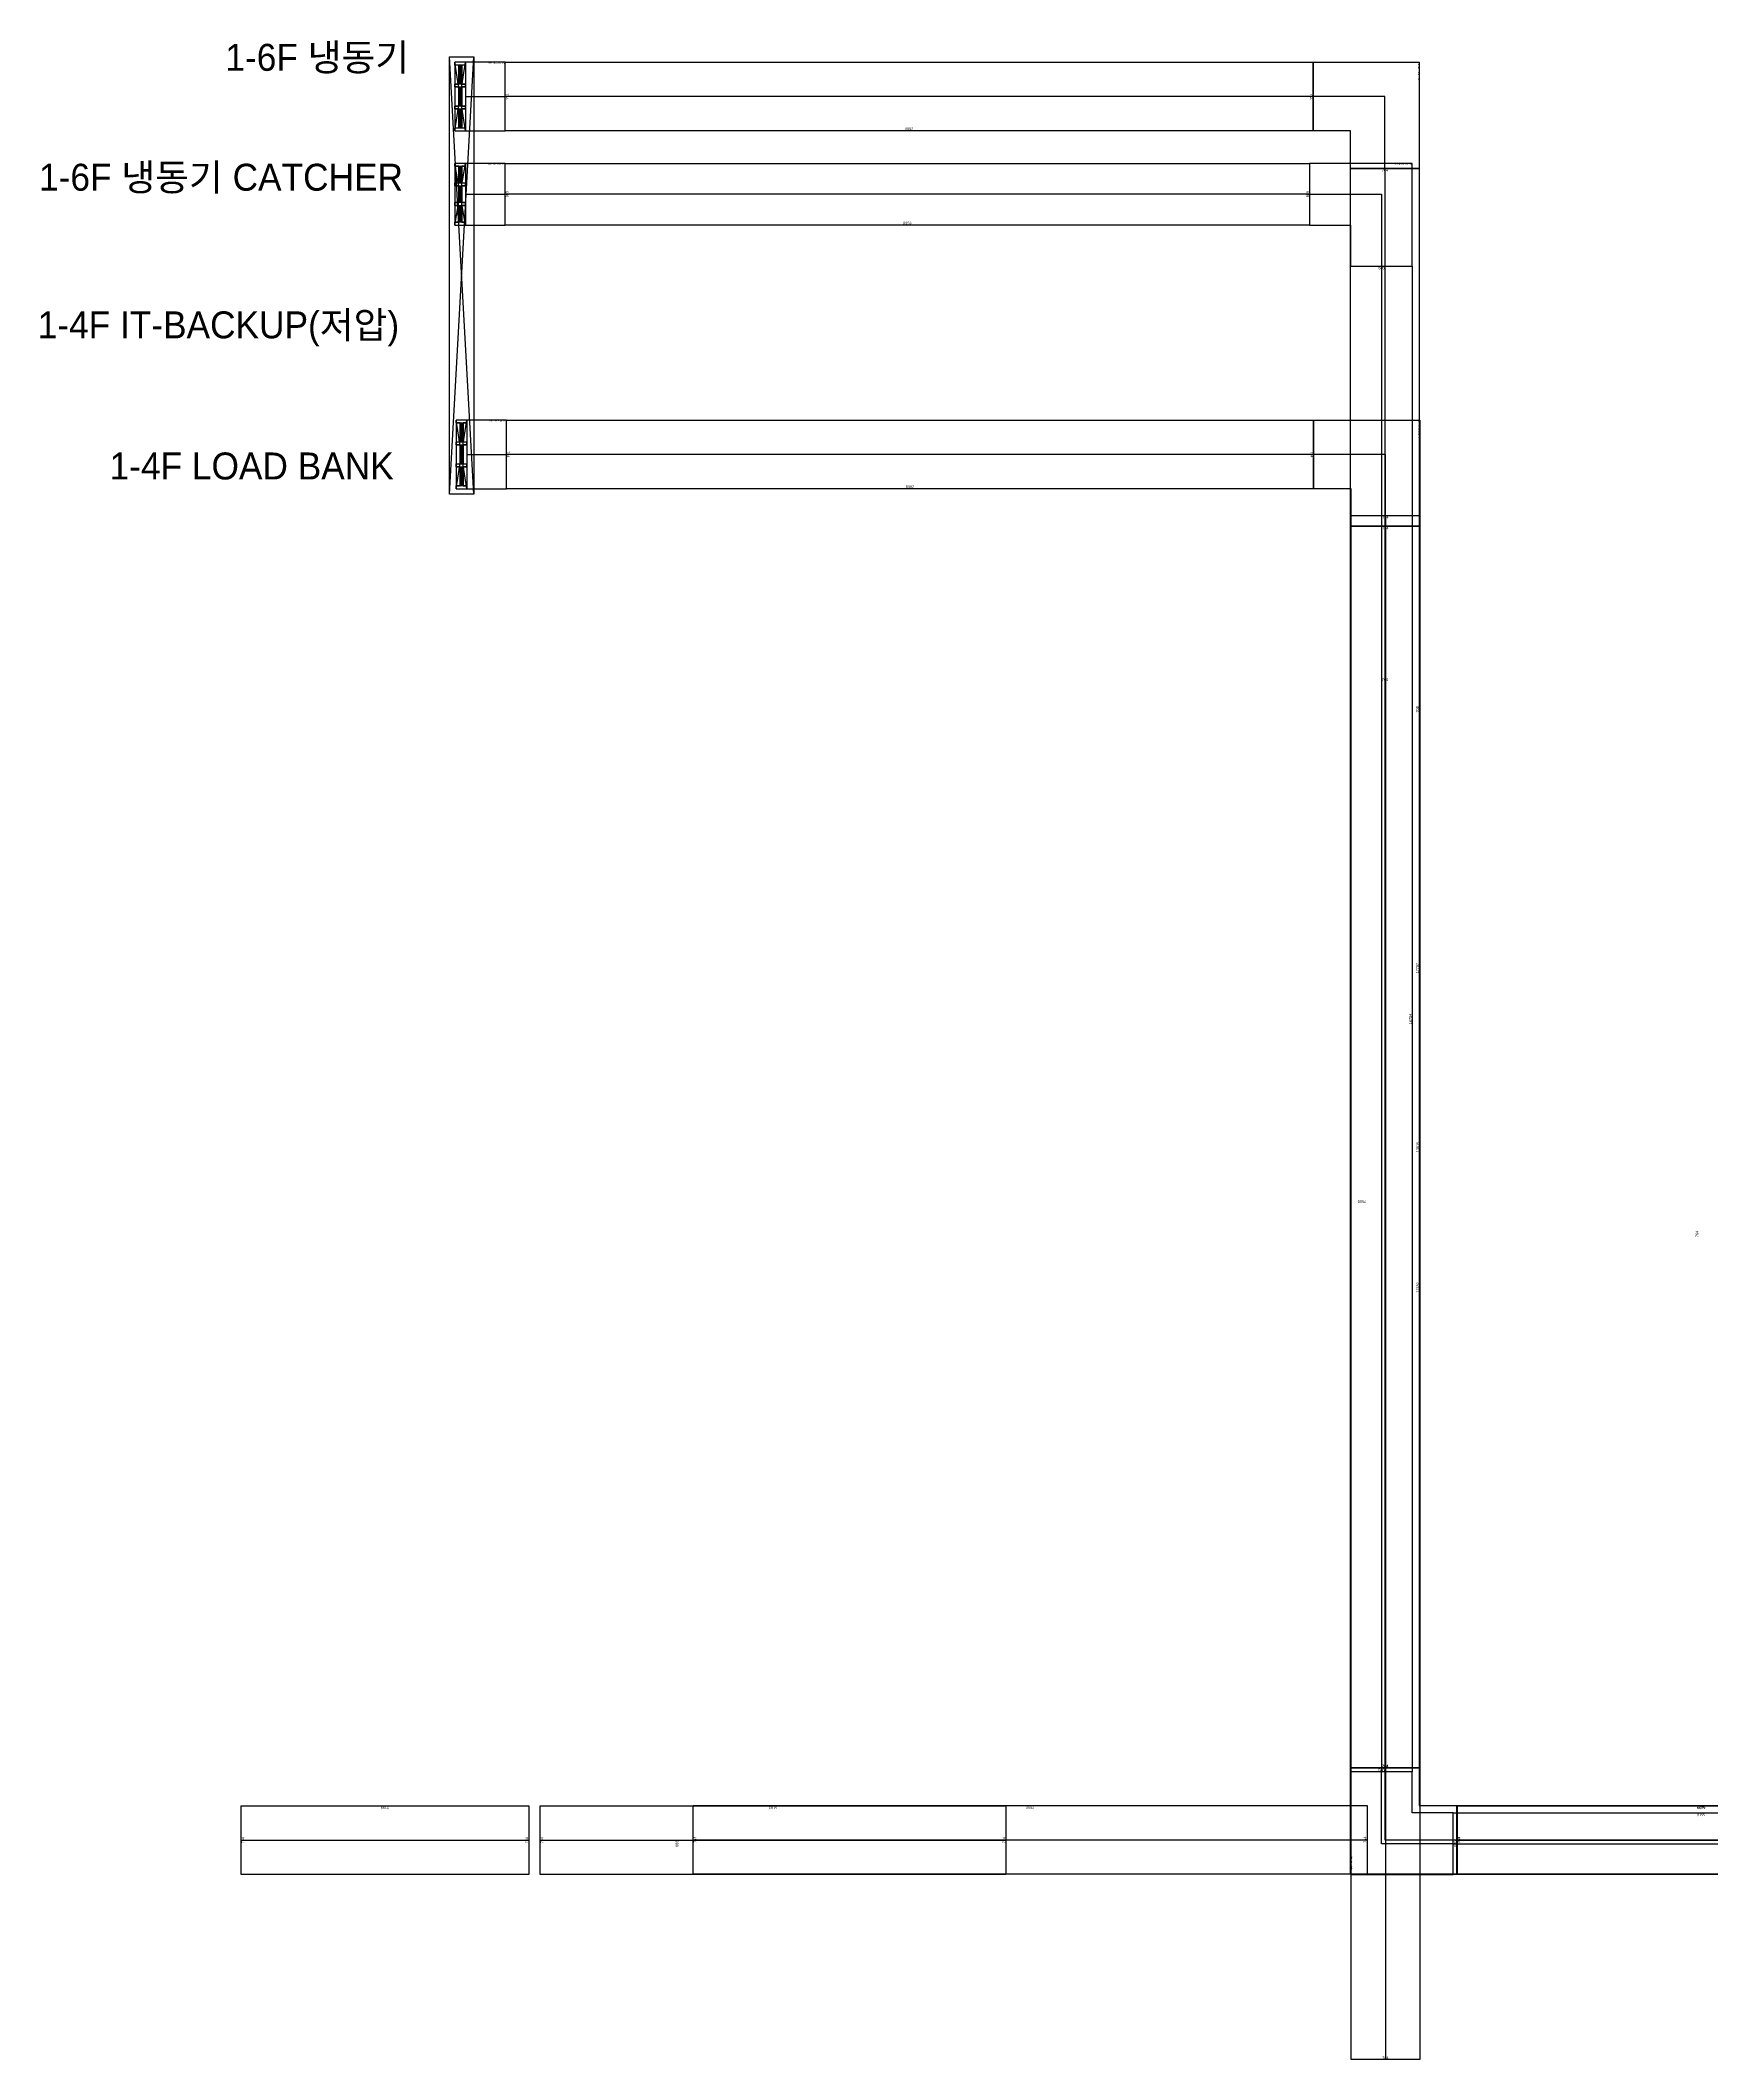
# Model space of a CAD drawing. Header units: millimetres. Extents: x 28486 to 374549, y -351975 to 868946.
# Drawn here: x 88551 to 107152, y 825107 to 847575 of the extents above; entities that cross this region are included whole.
import ezdxf
from ezdxf.enums import TextEntityAlignment as Align

# ---------------------------------------------------------------- set-up
doc = ezdxf.new("R2010")
doc.units = ezdxf.units.MM
doc.header["$LTSCALE"] = 150
doc.layers.get('Defpoints').update_dxf_attribs({"color": 150})
for name, color, linetype in [('-----00 SLAB OPEN-REV', 221, 'Continuous'), ('-----27 Bus Duct_LV_380-220V_LOAD BANK', 7, 'Continuous'), ('-----27 Bus Duct_LV_380-220V_UT', 41, 'Continuous'), ('-----27 Bus Duct_LV_380-220V_UT B', 71, 'Continuous')]:
    doc.layers.add(name, color=color, linetype=linetype)
doc.styles.add('ELEC', font='')
doc.styles.get("Standard").update_dxf_attribs({"font": ''})
doc.styles.get('ELEC').set_extended_font_data('Dotum')
doc.styles.get('Standard').set_extended_font_data('Dotum')
doc.dimstyles.new('전기통신참고용-치수', dxfattribs={"dimscale": 15, "dimtxt": 2, "dimasz": 0, "dimexe": 0, "dimexo": 0, "dimgap": 0.4, "dimtad": 4, "dimdec": 0, "dimzin": 0, "dimdsep": 46, "dimtxsty": 'Standard', "dimblk": 'NONE', "dimcen": 0, "dimse1": 1, "dimse2": 1, "dimsd1": 1, "dimsd2": 1, "dimclrd": 8, "dimclre": 8, "dimclrt": 8, "dimadec": 0, "dimazin": 0, "dimtfac": 1, "dimtdec": 0, "dimtix": 1, "dimtmove": 2, "dimatfit": 0, "dimldrblk": 'NONE', "dimfxl": 2, "dimtolj": 1, "dimtzin": 0, "dimarcsym": 0})

# ---------------------------------------------------------------- blocks, each defined once
blk = doc.blocks.new('*U69')
at = {"color": 1}
for p, q in [((340, 343), (220, -343)), ((220, 343), (340, -343))]:
    blk.add_line(p, q, dxfattribs=at)
at = {"color": 0}
blk.add_lwpolyline([(-220, -343), (220, -343), (220, 343), (-220, 343)], close=True, dxfattribs=at)
blk.add_lwpolyline([(220, -343), (340, -343), (340, 343), (220, 343)], dxfattribs=at)
at = {"color": 1}
for points in [[(220, 123, -0.41421356), (222, 125), (262.8, 125, 0.41421356), (263.8, 126), (263.8, 310, 0.41421356), (262.8, 311), (222, 311, -0.41421356), (220, 313), (220, 343, -0.41421356), (221, 342), (221, 313, 0.41421356), (222, 312), (338, 312, 0.41421356), (339, 313), (339, 342, -0.41421356), (340, 343), (340, 313, -0.41421356), (338, 311), (297.2, 311, 0.41421356), (296.2, 310), (296.2, 126, 0.41421356), (297.2, 125), (338, 125, -0.41421356), (340, 123), (340, 111, -0.41421356), (339, 112), (339, 123, 0.41421356), (338, 124), (222, 124, 0.41421356), (221, 123), (221, 112, -0.41421356), (220, 111), (220, 111), (220, 111), (220, 111)], [(264.8, 126), (264.8, 310, -0.41421356), (265.8, 311), (294.2, 311, -0.41421356), (295.2, 310), (295.2, 126, -0.41421356), (294.2, 125), (265.8, 125, -0.41421356)], [(265.8, 127), (265.8, 309, -0.41421356), (266.8, 310), (271.15, 310, -0.41421356), (272.15, 309), (272.15, 127, -0.41421356), (271.15, 126), (266.8, 126, -0.41421356)], [(273.15, 127), (273.15, 309, -0.41421356), (274.15, 310), (278.5, 310, -0.41421356), (279.5, 309), (279.5, 127, -0.41421356), (278.5, 126), (274.15, 126, -0.41421356)], [(280.5, 127), (280.5, 309, -0.41421356), (281.5, 310), (285.85, 310, -0.41421356), (286.85, 309), (286.85, 127, -0.41421356), (285.85, 126), (281.5, 126, -0.41421356)], [(287.85, 127), (287.85, 309, -0.41421356), (288.85, 310), (293.2, 310, -0.41421356), (294.2, 309), (294.2, 127, -0.41421356), (293.2, 126), (288.85, 126, -0.41421356)], [(220, -95, -0.41421356), (222, -93), (262.8, -93, 0.41421356), (263.8, -92), (263.8, 92, 0.41421356), (262.8, 93), (222, 93, -0.41421356), (220, 95), (220, 109, -0.41421356), (221, 108), (221, 95, 0.41421356), (222, 94), (338, 94, 0.41421356), (339, 95), (339, 108, -0.41421356), (340, 109), (340, 95, -0.41421356), (338, 93), (297.2, 93, 0.41421356), (296.2, 92), (296.2, -92, 0.41421356), (297.2, -93), (338, -93, -0.41421356), (340, -95), (340, -108, -0.41421356), (339, -107), (339, -95, 0.41421356), (338, -94), (222, -94, 0.41421356), (221, -95), (221, -107, -0.41421356), (220, -108), (220, -108), (220, -108), (220, -108)], [(264.8, -92), (264.8, 92, -0.41421356), (265.8, 93), (294.2, 93, -0.41421356), (295.2, 92), (295.2, -92, -0.41421356), (294.2, -93), (265.8, -93, -0.41421356)], [(265.8, -91), (265.8, 91, -0.41421356), (266.8, 92), (271.15, 92, -0.41421356), (272.15, 91), (272.15, -91, -0.41421356), (271.15, -92), (266.8, -92, -0.41421356)], [(273.15, -91), (273.15, 91, -0.41421356), (274.15, 92), (278.5, 92, -0.41421356), (279.5, 91), (279.5, -91, -0.41421356), (278.5, -92), (274.15, -92, -0.41421356)], [(280.5, -91), (280.5, 91, -0.41421356), (281.5, 92), (285.85, 92, -0.41421356), (286.85, 91), (286.85, -91, -0.41421356), (285.85, -92), (281.5, -92, -0.41421356)], [(287.85, -91), (287.85, 91, -0.41421356), (288.85, 92), (293.2, 92, -0.41421356), (294.2, 91), (294.2, -91, -0.41421356), (293.2, -92), (288.85, -92, -0.41421356)], [(220, -313, -0.41421356), (222, -311), (262.8, -311, 0.41421356), (263.8, -310), (263.8, -126, 0.41421356), (262.8, -125), (222, -125, -0.41421356), (220, -123), (220, -110, -0.41421356), (221, -111), (221, -123, 0.41421356), (222, -124), (338, -124, 0.41421356), (339, -123), (339, -111, -0.41421356), (340, -110), (340, -123, -0.41421356), (338, -125), (297.2, -125, 0.41421356), (296.2, -126), (296.2, -310, 0.41421356), (297.2, -311), (338, -311, -0.41421356), (340, -313), (340, -343, -0.41421356), (339, -342), (339, -313, 0.41421356), (338, -312), (222, -312, 0.41421356), (221, -313), (221, -342, -0.41421356), (220, -343), (220, -343), (220, -343), (220, -343)], [(264.8, -310), (264.8, -126, -0.41421356), (265.8, -125), (294.2, -125, -0.41421356), (295.2, -126), (295.2, -310, -0.41421356), (294.2, -311), (265.8, -311, -0.41421356)], [(265.8, -309), (265.8, -127, -0.41421356), (266.8, -126), (271.15, -126, -0.41421356), (272.15, -127), (272.15, -309, -0.41421356), (271.15, -310), (266.8, -310, -0.41421356)], [(273.15, -309), (273.15, -127, -0.41421356), (274.15, -126), (278.5, -126, -0.41421356), (279.5, -127), (279.5, -309, -0.41421356), (278.5, -310), (274.15, -310, -0.41421356)], [(280.5, -309), (280.5, -127, -0.41421356), (281.5, -126), (285.85, -126, -0.41421356), (286.85, -127), (286.85, -309, -0.41421356), (285.85, -310), (281.5, -310, -0.41421356)], [(287.85, -309), (287.85, -127, -0.41421356), (288.85, -126), (293.2, -126, -0.41421356), (294.2, -127), (294.2, -309, -0.41421356), (293.2, -310), (288.85, -310, -0.41421356)]]:
    blk.add_lwpolyline(points, format="xyb", close=True, dxfattribs=at)
blk.add_lwpolyline([(220, 0), (-220, 0)], dxfattribs=at)
at = {"color": 0, "style": 'ELEC'}
blk.add_text('BD ELBOW(VERT)-AL 5000A', height=10, dxfattribs=at).set_placement((-215, -333), align=Align.MIDDLE_LEFT)
blk = doc.blocks.new('*U15')
at = {"color": 0}
blk.add_lwpolyline([(-382, -382), (800, -382), (800, 382), (382, 382), (382, 800), (-382, 800)], close=True, dxfattribs=at)
at = {"color": 1}
blk.add_lwpolyline([(800, 0), (0, 0), (0, 800)], dxfattribs=at)
at = {"color": 0, "style": 'ELEC'}
blk.add_text('BD ELBOW(HORIZ)-AL 6300A', height=10, dxfattribs=at).set_placement((-377, -372), align=Align.MIDDLE_LEFT)
blk = doc.blocks.new('*D2094')
at = {"layer": 'Defpoints', "color": 0, "transparency": 16777216}
for p in [(0, 12516), (0, 12395), (764, 12516), (764, 12516), (764, 12395), (764, 12395)]:
    blk.add_point(p, dxfattribs=at)
at = {"color": 0, "transparency": 16777216, "char_height": 30, "attachment_point": 5}
for insert in [(382, 12495), (382, 12374)]:
    blk.add_mtext('\\A1;{\\C0;764}', dxfattribs=dict(at, insert=insert))
blk = doc.blocks.new('_None')
blk = doc.blocks.new('*D2095')
at = {"layer": 'Defpoints', "color": 0, "transparency": 16777216}
for p in [(764, 12516), (764, 12516), (764, 12395), (764, 12395), (764, -1420), (764, -4666)]:
    blk.add_point(p, dxfattribs=at)
at = {"color": 0, "transparency": 16777216, "char_height": 30, "attachment_point": 5, "rotation": 90}
for s, insert in [('\\A1;{\\C0;13815}', (743, 5487)), ('\\A1;{\\C0;17182}', (743, 3925))]:
    blk.add_mtext(s, dxfattribs=dict(at, insert=insert))
blk = doc.blocks.new('*D2096')
at = {"layer": 'Defpoints', "color": 0, "transparency": 16777216}
for p in [(0, -1420), (764, -1420), (764, -1420), (0, -4666), (764, -4666), (764, -4666)]:
    blk.add_point(p, dxfattribs=at)
at = {"color": 0, "transparency": 16777216, "char_height": 30, "attachment_point": 5}
for insert in [(382, -1399), (382, -4645)]:
    blk.add_mtext('\\A1;{\\C0;764}', dxfattribs=dict(at, insert=insert))
blk = doc.blocks.new('*D111')
at = {"layer": 'Defpoints', "color": 0, "transparency": 16777216}
for p in [(0, 11792), (764, 11792), (764, 11792)]:
    blk.add_point(p, dxfattribs=at)
at = {"color": 0, "transparency": 16777216, "insert": (382, 11771), "char_height": 30, "attachment_point": 5}
blk.add_mtext('\\A1;{\\C0;764}', dxfattribs=at)
blk = doc.blocks.new('*D112')
at = {"layer": 'Defpoints', "color": 0, "transparency": 16777216}
for p in [(764, 11792), (764, 11792), (764, 2800)]:
    blk.add_point(p, dxfattribs=at)
at = {"color": 0, "transparency": 16777216, "insert": (743, 7296), "char_height": 30, "attachment_point": 5, "rotation": 90}
blk.add_mtext('\\A1;{\\C0;8992}', dxfattribs=at)
blk = doc.blocks.new('*D113')
at = {"layer": 'Defpoints', "color": 0, "transparency": 16777216}
for p in [(0, 2800), (764, 2800), (764, 2800)]:
    blk.add_point(p, dxfattribs=at)
at = {"color": 0, "transparency": 16777216, "insert": (382, 2821), "char_height": 30, "attachment_point": 5}
blk.add_mtext('\\A1;{\\C0;764}', dxfattribs=at)
blk = doc.blocks.new('*U7')
at = {"color": 1}
for p, q in [((340, 382), (220, -382)), ((220, 382), (340, -382))]:
    blk.add_line(p, q, dxfattribs=at)
at = {"color": 0}
blk.add_lwpolyline([(-220, -382), (220, -382), (220, 382), (-220, 382)], close=True, dxfattribs=at)
blk.add_lwpolyline([(220, -382), (340, -382), (340, 382), (220, 382)], dxfattribs=at)
at = {"color": 1}
for points in [[(220, 136, -0.41421356), (222, 138), (262.8, 138, 0.41421356), (263.8, 139), (263.8, 349, 0.41421356), (262.8, 350), (222, 350, -0.41421356), (220, 352), (220, 382, -0.41421356), (221, 381), (221, 352, 0.41421356), (222, 351), (338, 351, 0.41421356), (339, 352), (339, 381, -0.41421356), (340, 382), (340, 352, -0.41421356), (338, 350), (297.2, 350, 0.41421356), (296.2, 349), (296.2, 139, 0.41421356), (297.2, 138), (338, 138, -0.41421356), (340, 136), (340, 124, -0.41421356), (339, 125), (339, 136, 0.41421356), (338, 137), (222, 137, 0.41421356), (221, 136), (221, 125, -0.41421356), (220, 124), (220, 124), (220, 124), (220, 124)], [(264.8, 139), (264.8, 349, -0.41421356), (265.8, 350), (294.2, 350, -0.41421356), (295.2, 349), (295.2, 139, -0.41421356), (294.2, 138), (265.8, 138, -0.41421356)], [(265.8, 140), (265.8, 348, -0.41421356), (266.8, 349), (271.15, 349, -0.41421356), (272.15, 348), (272.15, 140, -0.41421356), (271.15, 139), (266.8, 139, -0.41421356)], [(273.15, 140), (273.15, 348, -0.41421356), (274.15, 349), (278.5, 349, -0.41421356), (279.5, 348), (279.5, 140, -0.41421356), (278.5, 139), (274.15, 139, -0.41421356)], [(280.5, 140), (280.5, 348, -0.41421356), (281.5, 349), (285.85, 349, -0.41421356), (286.85, 348), (286.85, 140, -0.41421356), (285.85, 139), (281.5, 139, -0.41421356)], [(287.85, 140), (287.85, 348, -0.41421356), (288.85, 349), (293.2, 349, -0.41421356), (294.2, 348), (294.2, 140, -0.41421356), (293.2, 139), (288.85, 139, -0.41421356)], [(220, -108, -0.41421356), (222, -106), (262.8, -106, 0.41421356), (263.8, -105), (263.8, 105, 0.41421356), (262.8, 106), (222, 106, -0.41421356), (220, 108), (220, 122, -0.41421356), (221, 121), (221, 108, 0.41421356), (222, 107), (338, 107, 0.41421356), (339, 108), (339, 121, -0.41421356), (340, 122), (340, 108, -0.41421356), (338, 106), (297.2, 106, 0.41421356), (296.2, 105), (296.2, -105, 0.41421356), (297.2, -106), (338, -106, -0.41421356), (340, -108), (340, -121, -0.41421356), (339, -120), (339, -108, 0.41421356), (338, -107), (222, -107, 0.41421356), (221, -108), (221, -120, -0.41421356), (220, -121), (220, -121), (220, -121), (220, -121)], [(264.8, -105), (264.8, 105, -0.41421356), (265.8, 106), (294.2, 106, -0.41421356), (295.2, 105), (295.2, -105, -0.41421356), (294.2, -106), (265.8, -106, -0.41421356)], [(265.8, -104), (265.8, 104, -0.41421356), (266.8, 105), (271.15, 105, -0.41421356), (272.15, 104), (272.15, -104, -0.41421356), (271.15, -105), (266.8, -105, -0.41421356)], [(273.15, -104), (273.15, 104, -0.41421356), (274.15, 105), (278.5, 105, -0.41421356), (279.5, 104), (279.5, -104, -0.41421356), (278.5, -105), (274.15, -105, -0.41421356)], [(280.5, -104), (280.5, 104, -0.41421356), (281.5, 105), (285.85, 105, -0.41421356), (286.85, 104), (286.85, -104, -0.41421356), (285.85, -105), (281.5, -105, -0.41421356)], [(287.85, -104), (287.85, 104, -0.41421356), (288.85, 105), (293.2, 105, -0.41421356), (294.2, 104), (294.2, -104, -0.41421356), (293.2, -105), (288.85, -105, -0.41421356)], [(220, -352, -0.41421356), (222, -350), (262.8, -350, 0.41421356), (263.8, -349), (263.8, -139, 0.41421356), (262.8, -138), (222, -138, -0.41421356), (220, -136), (220, -123, -0.41421356), (221, -124), (221, -136, 0.41421356), (222, -137), (338, -137, 0.41421356), (339, -136), (339, -124, -0.41421356), (340, -123), (340, -136, -0.41421356), (338, -138), (297.2, -138, 0.41421356), (296.2, -139), (296.2, -349, 0.41421356), (297.2, -350), (338, -350, -0.41421356), (340, -352), (340, -382, -0.41421356), (339, -381), (339, -352, 0.41421356), (338, -351), (222, -351, 0.41421356), (221, -352), (221, -381, -0.41421356), (220, -382), (220, -382), (220, -382), (220, -382)], [(264.8, -349), (264.8, -139, -0.41421356), (265.8, -138), (294.2, -138, -0.41421356), (295.2, -139), (295.2, -349, -0.41421356), (294.2, -350), (265.8, -350, -0.41421356)], [(265.8, -348), (265.8, -140, -0.41421356), (266.8, -139), (271.15, -139, -0.41421356), (272.15, -140), (272.15, -348, -0.41421356), (271.15, -349), (266.8, -349, -0.41421356)], [(273.15, -348), (273.15, -140, -0.41421356), (274.15, -139), (278.5, -139, -0.41421356), (279.5, -140), (279.5, -348, -0.41421356), (278.5, -349), (274.15, -349, -0.41421356)], [(280.5, -348), (280.5, -140, -0.41421356), (281.5, -139), (285.85, -139, -0.41421356), (286.85, -140), (286.85, -348, -0.41421356), (285.85, -349), (281.5, -349, -0.41421356)], [(287.85, -348), (287.85, -140, -0.41421356), (288.85, -139), (293.2, -139, -0.41421356), (294.2, -140), (294.2, -348, -0.41421356), (293.2, -349), (288.85, -349, -0.41421356)]]:
    blk.add_lwpolyline(points, format="xyb", close=True, dxfattribs=at)
blk.add_lwpolyline([(220, 0), (-220, 0)], dxfattribs=at)
at = {"color": 0, "style": 'ELEC'}
blk.add_text('BD ELBOW(VERT)-AL 6300A', height=10, dxfattribs=at).set_placement((-215, -372), align=Align.MIDDLE_LEFT)
blk = doc.blocks.new('*D2090')
at = {"layer": 'Defpoints', "color": 0, "transparency": 16777216}
for p in [(0, 11670), (764, 11670), (764, 11670)]:
    blk.add_point(p, dxfattribs=at)
at = {"color": 0, "transparency": 16777216, "insert": (382, 11649), "char_height": 30, "attachment_point": 5}
blk.add_mtext('\\A1;{\\C0;764}', dxfattribs=at)
blk = doc.blocks.new('*D2091')
at = {"layer": 'Defpoints', "color": 0, "transparency": 16777216}
for p in [(764, 11670), (764, 11670), (764, -6127)]:
    blk.add_point(p, dxfattribs=at)
at = {"color": 0, "transparency": 16777216, "insert": (743, 2771), "char_height": 30, "attachment_point": 5, "rotation": 90}
blk.add_mtext('\\A1;{\\C0;17797}', dxfattribs=at)
blk = doc.blocks.new('*D2092')
at = {"layer": 'Defpoints', "color": 0, "transparency": 16777216}
for p in [(0, -6127), (764, -6127), (764, -6127)]:
    blk.add_point(p, dxfattribs=at)
at = {"color": 0, "transparency": 16777216, "insert": (382, -6106), "char_height": 30, "attachment_point": 5}
blk.add_mtext('\\A1;{\\C0;764}', dxfattribs=at)
blk = doc.blocks.new('*D117')
at = {"layer": 'Defpoints', "color": 0, "transparency": 16777216}
for p in [(0, 9793), (686, 9793), (686, 9793)]:
    blk.add_point(p, dxfattribs=at)
at = {"color": 0, "transparency": 16777216, "insert": (343, 9772), "char_height": 30, "attachment_point": 5}
blk.add_mtext('\\A1;{\\C0;686}', dxfattribs=at)
blk = doc.blocks.new('*D118')
at = {"layer": 'Defpoints', "color": 0, "transparency": 16777216}
for p in [(686, 9793), (686, 9793), (686, 840)]:
    blk.add_point(p, dxfattribs=at)
at = {"color": 0, "transparency": 16777216, "insert": (665, 5316), "char_height": 30, "attachment_point": 5, "rotation": 90}
blk.add_mtext('\\A1;{\\C0;8953}', dxfattribs=at)
blk = doc.blocks.new('*D119')
at = {"layer": 'Defpoints', "color": 0, "transparency": 16777216}
for p in [(0, 840), (686, 840), (686, 840)]:
    blk.add_point(p, dxfattribs=at)
at = {"color": 0, "transparency": 16777216, "insert": (343, 861), "char_height": 30, "attachment_point": 5}
blk.add_mtext('\\A1;{\\C0;686}', dxfattribs=at)
blk = doc.blocks.new('*U74')
at = {"color": 0}
blk.add_lwpolyline([(-343, -343), (800, -343), (800, 343), (343, 343), (343, 800), (-343, 800)], close=True, dxfattribs=at)
at = {"color": 1}
blk.add_lwpolyline([(800, 0), (0, 0), (0, 800)], dxfattribs=at)
at = {"color": 0, "style": 'ELEC'}
blk.add_text('BD ELBOW(HORIZ)-AL 5000A', height=10, dxfattribs=at).set_placement((-338, -333), align=Align.MIDDLE_LEFT)
blk = doc.blocks.new('*D2086')
at = {"layer": 'Defpoints', "color": 0, "transparency": 16777216}
for p in [(0, 9793), (686, 9793), (686, 9793)]:
    blk.add_point(p, dxfattribs=at)
at = {"color": 0, "transparency": 16777216, "insert": (343, 9772), "char_height": 30, "attachment_point": 5}
blk.add_mtext('\\A1;{\\C0;686}', dxfattribs=at)
blk = doc.blocks.new('*D2087')
at = {"layer": 'Defpoints', "color": 0, "transparency": 16777216}
for p in [(686, 9793), (686, 9793), (0, 5214), (764, 5214), (764, 5214), (686, -6961)]:
    blk.add_point(p, dxfattribs=at)
at = {"color": 0, "transparency": 16777216, "insert": (382, 5193), "char_height": 30, "attachment_point": 5}
blk.add_mtext('\\A1;{\\C0;764}', dxfattribs=at)
at = {"color": 0, "transparency": 16777216, "insert": (665, 1416), "char_height": 30, "attachment_point": 5, "rotation": 90}
blk.add_mtext('\\A1;{\\C0;16754}', dxfattribs=at)
blk = doc.blocks.new('*D2088')
at = {"layer": 'Defpoints', "color": 0, "transparency": 16777216}
for p in [(764, 5214), (764, 5214), (764, 4506), (0, -6961), (686, -6961), (686, -6961)]:
    blk.add_point(p, dxfattribs=at)
at = {"color": 0, "transparency": 16777216, "insert": (743, 4860), "char_height": 30, "attachment_point": 5, "rotation": 90}
blk.add_mtext('\\A1;{\\C0;708}', dxfattribs=at)
at = {"color": 0, "transparency": 16777216, "insert": (343, -6940), "char_height": 30, "attachment_point": 5}
blk.add_mtext('\\A1;{\\C0;686}', dxfattribs=at)
blk = doc.blocks.new('*D382')
at = {"layer": 'Defpoints', "color": 0, "transparency": 16777216}
for p in [(0, 12522), (764, 12522), (764, 12522)]:
    blk.add_point(p, dxfattribs=at)
at = {"color": 0, "transparency": 16777216, "insert": (382, 12501), "char_height": 30, "attachment_point": 5}
blk.add_mtext('\\A1;{\\C0;764}', dxfattribs=at)
blk = doc.blocks.new('*D383')
at = {"layer": 'Defpoints', "color": 0, "transparency": 16777216}
for p in [(764, 12522), (764, 12522), (764, 3540)]:
    blk.add_point(p, dxfattribs=at)
at = {"color": 0, "transparency": 16777216, "insert": (743, 8031), "char_height": 30, "attachment_point": 5, "rotation": 90}
blk.add_mtext('\\A1;{\\C0;8982}', dxfattribs=at)
blk = doc.blocks.new('*D384')
at = {"layer": 'Defpoints', "color": 0, "transparency": 16777216}
for p in [(0, 3540), (764, 3540), (764, 3540)]:
    blk.add_point(p, dxfattribs=at)
at = {"color": 0, "transparency": 16777216, "insert": (382, 3561), "char_height": 30, "attachment_point": 5}
blk.add_mtext('\\A1;{\\C0;764}', dxfattribs=at)
blk = doc.blocks.new('*D2103')
at = {"layer": 'Defpoints', "color": 0, "transparency": 16777216}
for p in [(764, 12516), (764, 12516), (764, 5016), (764, 4013), (764, 4013), (764, -1420), (0, -26078), (686, -26078), (686, -26078)]:
    blk.add_point(p, dxfattribs=at)
at = {"color": 0, "transparency": 16777216, "char_height": 30, "attachment_point": 5, "rotation": 90}
for s, insert in [('\\A1;{\\C0;7500}', (743, 8766)), ('\\A1;{\\C0;5433}', (743, 1296))]:
    blk.add_mtext(s, dxfattribs=dict(at, insert=insert))
at = {"color": 0, "transparency": 16777216, "insert": (343, -26099), "char_height": 30, "attachment_point": 5}
blk.add_mtext('\\A1;{\\C0;686}', dxfattribs=at)
blk = doc.blocks.new('*D2104')
at = {"layer": 'Defpoints', "color": 0, "transparency": 16777216}
for p in [(0, 5016), (764, 5016), (764, 5016), (0, -1420), (764, -1420), (764, -1420), (686, -26078), (686, -26078), (686, -26928)]:
    blk.add_point(p, dxfattribs=at)
at = {"color": 0, "transparency": 16777216, "char_height": 30, "attachment_point": 5}
for insert in [(382, 5037), (382, -1399)]:
    blk.add_mtext('\\A1;{\\C0;764}', dxfattribs=dict(at, insert=insert))
at = {"color": 0, "transparency": 16777216, "insert": (665, -26503), "char_height": 30, "attachment_point": 5, "rotation": 90}
blk.add_mtext('\\A1;{\\C0;850}', dxfattribs=at)
blk = doc.blocks.new('*D2105')
at = {"layer": 'Defpoints', "color": 0, "transparency": 16777216}
for p in [(0, -26928), (686, -26928), (686, -26928)]:
    blk.add_point(p, dxfattribs=at)
at = {"color": 0, "transparency": 16777216, "insert": (343, -26907), "char_height": 30, "attachment_point": 5}
blk.add_mtext('\\A1;{\\C0;686}', dxfattribs=at)
blk = doc.blocks.new('*D2102')
at = {"layer": 'Defpoints', "color": 0, "transparency": 16777216}
for p in [(0, 12516), (764, 12516), (764, 12516), (0, 4013), (764, 4013), (764, 4013)]:
    blk.add_point(p, dxfattribs=at)
at = {"color": 0, "transparency": 16777216, "char_height": 30, "attachment_point": 5}
for insert in [(382, 12495), (382, 3992)]:
    blk.add_mtext('\\A1;{\\C0;764}', dxfattribs=dict(at, insert=insert))
blk = doc.blocks.new('*D2106')
at = {"layer": 'Defpoints', "color": 0, "transparency": 16777216}
for p in [(0, 12840), (764, 12840), (764, 12840), (0, -689), (764, -689), (764, -689)]:
    blk.add_point(p, dxfattribs=at)
at = {"color": 0, "transparency": 16777216, "char_height": 30, "attachment_point": 5}
for insert in [(382, 12819), (382, -710)]:
    blk.add_mtext('\\A1;{\\C0;764}', dxfattribs=dict(at, insert=insert))
blk = doc.blocks.new('*D2107')
at = {"layer": 'Defpoints', "color": 0, "transparency": 16777216}
for p in [(764, 12840), (764, 12840), (764, 9641), (0, 8011), (686, 8011), (686, 8011), (764, -689), (764, -689), (764, -6127)]:
    blk.add_point(p, dxfattribs=at)
at = {"color": 0, "transparency": 16777216, "char_height": 30, "attachment_point": 5, "rotation": 90}
for s, insert in [('\\A1;{\\C0;3199}', (743, 11240)), ('\\A1;{\\C0;5438}', (743, -3408))]:
    blk.add_mtext(s, dxfattribs=dict(at, insert=insert))
at = {"color": 0, "transparency": 16777216, "insert": (343, 7990), "char_height": 30, "attachment_point": 5}
blk.add_mtext('\\A1;{\\C0;686}', dxfattribs=at)
blk = doc.blocks.new('*D2108')
at = {"layer": 'Defpoints', "color": 0, "transparency": 16777216}
for p in [(0, 9641), (764, 9641), (764, 9641), (686, 8011), (686, 8011), (0, -6127), (764, -6127), (764, -6127), (686, -17100)]:
    blk.add_point(p, dxfattribs=at)
at = {"color": 0, "transparency": 16777216, "char_height": 30, "attachment_point": 5}
for insert in [(382, 9662), (382, -6106)]:
    blk.add_mtext('\\A1;{\\C0;764}', dxfattribs=dict(at, insert=insert))
at = {"color": 0, "transparency": 16777216, "insert": (665, -4545), "char_height": 30, "attachment_point": 5, "rotation": 90}
blk.add_mtext('\\A1;{\\C0;25111}', dxfattribs=at)
blk = doc.blocks.new('*D2098')
at = {"layer": 'Defpoints', "color": 0, "transparency": 16777216}
for p in [(0, 8723), (764, 8723), (764, 8723), (0, -1440), (686, -1440), (686, -1440)]:
    blk.add_point(p, dxfattribs=at)
at = {"color": 0, "transparency": 16777216, "char_height": 30, "attachment_point": 5}
for s, insert in [('\\A1;{\\C0;764}', (382, 8702)), ('\\A1;{\\C0;686}', (343, -1461))]:
    blk.add_mtext(s, dxfattribs=dict(at, insert=insert))
blk = doc.blocks.new('*D2099')
at = {"layer": 'Defpoints', "color": 0, "transparency": 16777216}
for p in [(764, 8723), (764, 8723), (764, 3540), (686, -1440), (686, -1440), (686, -6956)]:
    blk.add_point(p, dxfattribs=at)
at = {"color": 0, "transparency": 16777216, "char_height": 30, "attachment_point": 5, "rotation": 90}
for s, insert in [('\\A1;{\\C0;5183}', (743, 6131)), ('\\A1;{\\C0;5516}', (665, -4198))]:
    blk.add_mtext(s, dxfattribs=dict(at, insert=insert))
blk = doc.blocks.new('*D2100')
at = {"layer": 'Defpoints', "color": 0, "transparency": 16777216}
for p in [(0, 3540), (764, 3540), (764, 3540), (0, -6956), (686, -6956), (686, -6956)]:
    blk.add_point(p, dxfattribs=at)
at = {"color": 0, "transparency": 16777216, "char_height": 30, "attachment_point": 5}
for s, insert in [('\\A1;{\\C0;764}', (382, 3561)), ('\\A1;{\\C0;686}', (343, -6935))]:
    blk.add_mtext(s, dxfattribs=dict(at, insert=insert))
blk = doc.blocks.new('*U2093')
at = {"color": 1}
for p, q in [((382, 12515.7), (382, -4666.3)), ((382, 12394.8), (382, -1420.2))]:
    blk.add_line(p, q, dxfattribs=at)
at = {"color": 0}
for points in [[(764, -4666.3), (0, -4666.3), (0, 12515.7), (764, 12515.7)], [(764, -1420.2), (0, -1420.2), (0, 12394.8), (764, 12394.8)]]:
    blk.add_lwpolyline(points, close=True, dxfattribs=at)
for base, p1, p2, override, picture, middle in [((764, 12515.7), (0, 12515.7), (764, 12515.7), {"dimtxsty": 'Standard', "dimclrd": 0, "dimclre": 0, "dimclrt": 0}, '*D2094', (382, 12494.7)), ((764, 12394.8), (0, 12394.8), (764, 12394.8), {"dimtxsty": 'Standard', "dimclrd": 0, "dimclre": 0, "dimclrt": 0}, '*D2094', (382, 12373.8)), ((764, -4666.3), (0, -4666.3), (764, -4666.3), {"dimtad": 1, "dimtxsty": 'Standard', "dimclrd": 0, "dimclre": 0, "dimclrt": 0}, '*D2096', (382, -4645.3)), ((764, -1420.2), (0, -1420.2), (764, -1420.2), {"dimtad": 1, "dimtxsty": 'Standard', "dimclrd": 0, "dimclre": 0, "dimclrt": 0}, '*D2096', (382, -1399.1))]:
    dim = blk.add_linear_dim(base=base, p1=p1, p2=p2, text='{\\C0;<>}', dimstyle='전기통신참고용-치수', override=override, dxfattribs=at)
    dim.commit()
    dim.dimension.update_dxf_attribs({"geometry": picture, "text_midpoint": middle})
for base, p1, p2, middle in [((764, 12515.7), (764, -4666.3), (764, 12515.7), (743, 3924.7)), ((764, 12394.8), (764, -1420.2), (764, 12394.8), (743, 5487.3))]:
    dim = blk.add_linear_dim(base=base, p1=p1, p2=p2, angle=90, text='{\\C0;<>}', dimstyle='전기통신참고용-치수', override={"dimtad": 1, "dimtxsty": 'Standard', "dimclrd": 0, "dimclre": 0, "dimclrt": 0}, dxfattribs=at)
    dim.commit()
    dim.dimension.update_dxf_attribs({"geometry": '*D2095', "text_midpoint": middle})
blk = doc.blocks.new('*U110')
at = {"color": 1}
blk.add_line((382, 11792), (382, 2800), dxfattribs=at)
at = {"color": 0}
blk.add_lwpolyline([(764, 2800), (0, 2800), (0, 11792), (764, 11792)], close=True, dxfattribs=at)
for base, p1, p2, override, picture, middle in [((764, 11792), (0, 11792), (764, 11792), {"dimtxsty": 'Standard', "dimclrd": 0, "dimclre": 0, "dimclrt": 0}, '*D111', (382, 11771)), ((764, 2800), (0, 2800), (764, 2800), {"dimtad": 1, "dimtxsty": 'Standard', "dimclrd": 0, "dimclre": 0, "dimclrt": 0}, '*D113', (382, 2821))]:
    dim = blk.add_linear_dim(base=base, p1=p1, p2=p2, text='{\\C0;<>}', dimstyle='전기통신참고용-치수', override=override, dxfattribs=at)
    dim.commit()
    dim.dimension.update_dxf_attribs({"geometry": picture, "text_midpoint": middle})
dim = blk.add_linear_dim(base=(764, 11792), p1=(764, 2800), p2=(764, 11792), angle=90, text='{\\C0;<>}', dimstyle='전기통신참고용-치수', override={"dimtad": 1, "dimtxsty": 'Standard', "dimclrd": 0, "dimclre": 0, "dimclrt": 0}, dxfattribs=at)
dim.commit()
dim.dimension.update_dxf_attribs({"geometry": '*D112', "text_midpoint": (743, 7296)})
blk = doc.blocks.new('*U2089')
at = {"color": 1}
blk.add_line((382, 11670), (382, -6127), dxfattribs=at)
at = {"color": 0}
blk.add_lwpolyline([(764, -6127), (0, -6127), (0, 11670), (764, 11670)], close=True, dxfattribs=at)
for base, p1, p2, override, picture, middle in [((764, 11670), (0, 11670), (764, 11670), {"dimtxsty": 'Standard', "dimclrd": 0, "dimclre": 0, "dimclrt": 0}, '*D2090', (382, 11649)), ((764, -6127), (0, -6127), (764, -6127), {"dimtad": 1, "dimtxsty": 'Standard', "dimclrd": 0, "dimclre": 0, "dimclrt": 0}, '*D2092', (382, -6106))]:
    dim = blk.add_linear_dim(base=base, p1=p1, p2=p2, text='{\\C0;<>}', dimstyle='전기통신참고용-치수', override=override, dxfattribs=at)
    dim.commit()
    dim.dimension.update_dxf_attribs({"geometry": picture, "text_midpoint": middle})
dim = blk.add_linear_dim(base=(764, 11670), p1=(764, -6127), p2=(764, 11670), angle=90, text='{\\C0;<>}', dimstyle='전기통신참고용-치수', override={"dimtad": 1, "dimtxsty": 'Standard', "dimclrd": 0, "dimclre": 0, "dimclrt": 0}, dxfattribs=at)
dim.commit()
dim.dimension.update_dxf_attribs({"geometry": '*D2091', "text_midpoint": (743, 2771.5)})
blk = doc.blocks.new('*U116')
at = {"color": 1}
blk.add_line((343, 9793), (343, 840), dxfattribs=at)
at = {"color": 0}
blk.add_lwpolyline([(686, 840), (0, 840), (0, 9793), (686, 9793)], close=True, dxfattribs=at)
for base, p1, p2, override, picture, middle in [((686, 9793), (0, 9793), (686, 9793), {"dimtxsty": 'Standard', "dimclrd": 0, "dimclre": 0, "dimclrt": 0}, '*D117', (343, 9772)), ((686, 840), (0, 840), (686, 840), {"dimtad": 1, "dimtxsty": 'Standard', "dimclrd": 0, "dimclre": 0, "dimclrt": 0}, '*D119', (343, 861))]:
    dim = blk.add_linear_dim(base=base, p1=p1, p2=p2, text='{\\C0;<>}', dimstyle='전기통신참고용-치수', override=override, dxfattribs=at)
    dim.commit()
    dim.dimension.update_dxf_attribs({"geometry": picture, "text_midpoint": middle})
dim = blk.add_linear_dim(base=(686, 9793), p1=(686, 840), p2=(686, 9793), angle=90, text='{\\C0;<>}', dimstyle='전기통신참고용-치수', override={"dimtad": 1, "dimtxsty": 'Standard', "dimclrd": 0, "dimclre": 0, "dimclrt": 0}, dxfattribs=at)
dim.commit()
dim.dimension.update_dxf_attribs({"geometry": '*D118', "text_midpoint": (665, 5316.5)})
blk = doc.blocks.new('*U2085')
at = {"color": 1}
blk.add_line((343, 9793), (343, -6961), dxfattribs=at)
at = {"color": 0}
blk.add_lwpolyline([(686, -6961), (0, -6961), (0, 9793), (686, 9793)], close=True, dxfattribs=at)
for base, p1, p2, override, picture, middle in [((686, 9793), (0, 9793), (686, 9793), {"dimtxsty": 'Standard', "dimclrd": 0, "dimclre": 0, "dimclrt": 0}, '*D2086', (343, 9772)), ((686, -6961), (0, -6961), (686, -6961), {"dimtad": 1, "dimtxsty": 'Standard', "dimclrd": 0, "dimclre": 0, "dimclrt": 0}, '*D2088', (343, -6940))]:
    dim = blk.add_linear_dim(base=base, p1=p1, p2=p2, text='{\\C0;<>}', dimstyle='전기통신참고용-치수', override=override, dxfattribs=at)
    dim.commit()
    dim.dimension.update_dxf_attribs({"geometry": picture, "text_midpoint": middle})
dim = blk.add_linear_dim(base=(686, 9793), p1=(686, -6961), p2=(686, 9793), angle=90, text='{\\C0;<>}', dimstyle='전기통신참고용-치수', override={"dimtad": 1, "dimtxsty": 'Standard', "dimclrd": 0, "dimclre": 0, "dimclrt": 0}, dxfattribs=at)
dim.commit()
dim.dimension.update_dxf_attribs({"geometry": '*D2087', "text_midpoint": (665, 1416)})
blk = doc.blocks.new('*U381')
at = {"color": 1}
blk.add_line((382, 12521.8), (382, 3539.8), dxfattribs=at)
at = {"color": 0}
blk.add_lwpolyline([(764, 3539.8), (0, 3539.8), (0, 12521.8), (764, 12521.8)], close=True, dxfattribs=at)
for base, p1, p2, override, picture, middle in [((764, 12521.8), (0, 12521.8), (764, 12521.8), {"dimtxsty": 'Standard', "dimclrd": 0, "dimclre": 0, "dimclrt": 0}, '*D382', (382, 12500.8)), ((764, 3539.8), (0, 3539.8), (764, 3539.8), {"dimtad": 1, "dimtxsty": 'Standard', "dimclrd": 0, "dimclre": 0, "dimclrt": 0}, '*D384', (382, 3560.9))]:
    dim = blk.add_linear_dim(base=base, p1=p1, p2=p2, text='{\\C0;<>}', dimstyle='전기통신참고용-치수', override=override, dxfattribs=at)
    dim.commit()
    dim.dimension.update_dxf_attribs({"geometry": picture, "text_midpoint": middle})
dim = blk.add_linear_dim(base=(764, 12521.8), p1=(764, 3539.8), p2=(764, 12521.8), angle=90, text='{\\C0;<>}', dimstyle='전기통신참고용-치수', override={"dimtad": 1, "dimtxsty": 'Standard', "dimclrd": 0, "dimclre": 0, "dimclrt": 0}, dxfattribs=at)
dim.commit()
dim.dimension.update_dxf_attribs({"geometry": '*D383', "text_midpoint": (743, 8030.8)})
blk = doc.blocks.new('*U2102')
at = {"color": 1}
blk.add_line((343, -26078), (343, -26928), dxfattribs=at)
at = {"color": 0}
blk.add_lwpolyline([(686, -26928), (0, -26928), (0, -26078), (686, -26078)], close=True, dxfattribs=at)
for base, p1, p2, override, picture, middle in [((686, -26078), (0, -26078), (686, -26078), {"dimtxsty": 'Standard', "dimclrd": 0, "dimclre": 0, "dimclrt": 0}, '*D2103', (343, -26099)), ((686, -26928), (0, -26928), (686, -26928), {"dimtad": 1, "dimtxsty": 'Standard', "dimclrd": 0, "dimclre": 0, "dimclrt": 0}, '*D2105', (343, -26907))]:
    dim = blk.add_linear_dim(base=base, p1=p1, p2=p2, text='{\\C0;<>}', dimstyle='전기통신참고용-치수', override=override, dxfattribs=at)
    dim.commit()
    dim.dimension.update_dxf_attribs({"geometry": picture, "text_midpoint": middle})
dim = blk.add_linear_dim(base=(686, -26078), p1=(686, -26928), p2=(686, -26078), angle=90, text='{\\C0;<>}', dimstyle='전기통신참고용-치수', override={"dimtad": 1, "dimtxsty": 'Standard', "dimclrd": 0, "dimclre": 0, "dimclrt": 0}, dxfattribs=at)
dim.commit()
dim.dimension.update_dxf_attribs({"geometry": '*D2104', "text_midpoint": (665, -26503)})
blk = doc.blocks.new('*U2101')
at = {"color": 1}
for p, q in [((382, 12515.7), (382, 5015.8)), ((382, 4012.8), (382, -1420.2))]:
    blk.add_line(p, q, dxfattribs=at)
at = {"color": 0}
for points in [[(764, 5015.8), (0, 5015.8), (0, 12515.7), (764, 12515.7)], [(764, -1420.2), (0, -1420.2), (0, 4012.8), (764, 4012.8)]]:
    blk.add_lwpolyline(points, close=True, dxfattribs=at)
for base, p1, p2, override, picture, middle in [((764, 12515.7), (0, 12515.7), (764, 12515.7), {"dimtxsty": 'Standard', "dimclrd": 0, "dimclre": 0, "dimclrt": 0}, '*D2102', (382, 12494.7)), ((764, 4012.8), (0, 4012.8), (764, 4012.8), {"dimtxsty": 'Standard', "dimclrd": 0, "dimclre": 0, "dimclrt": 0}, '*D2102', (382, 3991.8)), ((764, 5015.8), (0, 5015.8), (764, 5015.8), {"dimtad": 1, "dimtxsty": 'Standard', "dimclrd": 0, "dimclre": 0, "dimclrt": 0}, '*D2104', (382, 5036.8)), ((764, -1420.2), (0, -1420.2), (764, -1420.2), {"dimtad": 1, "dimtxsty": 'Standard', "dimclrd": 0, "dimclre": 0, "dimclrt": 0}, '*D2104', (382, -1399.1))]:
    dim = blk.add_linear_dim(base=base, p1=p1, p2=p2, text='{\\C0;<>}', dimstyle='전기통신참고용-치수', override=override, dxfattribs=at)
    dim.commit()
    dim.dimension.update_dxf_attribs({"geometry": picture, "text_midpoint": middle})
for base, p1, p2, middle in [((764, 12515.7), (764, 5015.8), (764, 12515.7), (743, 8765.7)), ((764, 4012.8), (764, -1420.2), (764, 4012.8), (743, 1296.3))]:
    dim = blk.add_linear_dim(base=base, p1=p1, p2=p2, angle=90, text='{\\C0;<>}', dimstyle='전기통신참고용-치수', override={"dimtad": 1, "dimtxsty": 'Standard', "dimclrd": 0, "dimclre": 0, "dimclrt": 0}, dxfattribs=at)
    dim.commit()
    dim.dimension.update_dxf_attribs({"geometry": '*D2103', "text_midpoint": middle})
blk = doc.blocks.new('*U2105')
at = {"color": 1}
for p, q in [((382, 12839.7), (382, 9640.6)), ((382, -689), (382, -6127))]:
    blk.add_line(p, q, dxfattribs=at)
at = {"color": 0}
for points in [[(764, 9640.6), (0, 9640.6), (0, 12839.7), (764, 12839.7)], [(764, -6127), (0, -6127), (0, -689), (764, -689)]]:
    blk.add_lwpolyline(points, close=True, dxfattribs=at)
for base, p1, p2, override, picture, middle in [((764, 12839.7), (0, 12839.7), (764, 12839.7), {"dimtxsty": 'Standard', "dimclrd": 0, "dimclre": 0, "dimclrt": 0}, '*D2106', (382, 12818.7)), ((764, -689), (0, -689), (764, -689), {"dimtxsty": 'Standard', "dimclrd": 0, "dimclre": 0, "dimclrt": 0}, '*D2106', (382, -710)), ((764, 9640.6), (0, 9640.6), (764, 9640.6), {"dimtad": 1, "dimtxsty": 'Standard', "dimclrd": 0, "dimclre": 0, "dimclrt": 0}, '*D2108', (382, 9661.6)), ((764, -6127), (0, -6127), (764, -6127), {"dimtad": 1, "dimtxsty": 'Standard', "dimclrd": 0, "dimclre": 0, "dimclrt": 0}, '*D2108', (382, -6106))]:
    dim = blk.add_linear_dim(base=base, p1=p1, p2=p2, text='{\\C0;<>}', dimstyle='전기통신참고용-치수', override=override, dxfattribs=at)
    dim.commit()
    dim.dimension.update_dxf_attribs({"geometry": picture, "text_midpoint": middle})
for base, p1, p2, middle in [((764, 12839.7), (764, 9640.6), (764, 12839.7), (743, 11240.2)), ((764, -689), (764, -6127), (764, -689), (743, -3408))]:
    dim = blk.add_linear_dim(base=base, p1=p1, p2=p2, angle=90, text='{\\C0;<>}', dimstyle='전기통신참고용-치수', override={"dimtad": 1, "dimtxsty": 'Standard', "dimclrd": 0, "dimclre": 0, "dimclrt": 0}, dxfattribs=at)
    dim.commit()
    dim.dimension.update_dxf_attribs({"geometry": '*D2107', "text_midpoint": middle})
blk = doc.blocks.new('*U2097')
at = {"color": 1}
for p, q in [((382, 8722.8), (382, 3539.8)), ((343, -1440), (343, -6956))]:
    blk.add_line(p, q, dxfattribs=at)
at = {"color": 0}
for points in [[(764, 3539.8), (0, 3539.8), (0, 8722.8), (764, 8722.8)], [(686, -6956), (0, -6956), (0, -1440), (686, -1440)]]:
    blk.add_lwpolyline(points, close=True, dxfattribs=at)
for base, p1, p2, override, picture, middle in [((764, 8722.8), (0, 8722.8), (764, 8722.8), {"dimtxsty": 'Standard', "dimclrd": 0, "dimclre": 0, "dimclrt": 0}, '*D2098', (382, 8701.8)), ((686, -1440), (0, -1440), (686, -1440), {"dimtxsty": 'Standard', "dimclrd": 0, "dimclre": 0, "dimclrt": 0}, '*D2098', (343, -1461)), ((764, 3539.8), (0, 3539.8), (764, 3539.8), {"dimtad": 1, "dimtxsty": 'Standard', "dimclrd": 0, "dimclre": 0, "dimclrt": 0}, '*D2100', (382, 3560.9)), ((686, -6956), (0, -6956), (686, -6956), {"dimtad": 1, "dimtxsty": 'Standard', "dimclrd": 0, "dimclre": 0, "dimclrt": 0}, '*D2100', (343, -6935))]:
    dim = blk.add_linear_dim(base=base, p1=p1, p2=p2, text='{\\C0;<>}', dimstyle='전기통신참고용-치수', override=override, dxfattribs=at)
    dim.commit()
    dim.dimension.update_dxf_attribs({"geometry": picture, "text_midpoint": middle})
for base, p1, p2, middle in [((764, 8722.8), (764, 3539.8), (764, 8722.8), (743, 6131.3)), ((686, -1440), (686, -6956), (686, -1440), (665, -4198))]:
    dim = blk.add_linear_dim(base=base, p1=p1, p2=p2, angle=90, text='{\\C0;<>}', dimstyle='전기통신참고용-치수', override={"dimtad": 1, "dimtxsty": 'Standard', "dimclrd": 0, "dimclre": 0, "dimclrt": 0}, dxfattribs=at)
    dim.commit()
    dim.dimension.update_dxf_attribs({"geometry": '*D2099', "text_midpoint": middle})

msp = doc.modelspace()

# ---------------------------------------------------------------- linework, layer by layer
at = {"layer": '-----00 SLAB OPEN-REV'}
for p, q in [((93374, 842526), (93104, 847392)), ((93104, 842526), (93374, 847392))]:
    msp.add_line(p, q, dxfattribs=at)
msp.add_lwpolyline([(93104, 842526), (93104, 847392), (93374, 847392), (93374, 842526)], close=True, dxfattribs=at)

# ---------------------------------------------------------------- block references
at = {"layer": '-----27 Bus Duct_LV_380-220V_LOAD BANK'}
for name, p, rotation in [('*U7', (93519, 842968), 180), ('*U381', (90199, 843350), 270), ('*U2101', (108333, 827171), 90)]:
    msp.add_blockref(name, p, dxfattribs=dict(at, rotation=rotation))
at = {"layer": '-----27 Bus Duct_LV_380-220V_LOAD BANK', "xscale": -1}
for p, rotation in [((103521, 842968), 90), ((103521, 827553), 270)]:
    msp.add_blockref('*U15', p, dxfattribs=dict(at, rotation=rotation))
at = {"layer": '-----27 Bus Duct_LV_380-220V_LOAD BANK'}
msp.add_blockref('*U2093', (103139, 829773), dxfattribs=at)
at = {"layer": '-----27 Bus Duct_LV_380-220V_UT'}
for name, p, rotation in [('*U7', (93504, 846950), 180), ('*U110', (90924, 847332), 270), ('*U2105', (103627, 827166), 90)]:
    msp.add_blockref(name, p, dxfattribs=dict(at, rotation=rotation))
at = {"layer": '-----27 Bus Duct_LV_380-220V_UT', "xscale": -1}
for p, rotation in [((103516, 846950), 90), ((103516, 827553), 270)]:
    msp.add_blockref('*U15', p, dxfattribs=dict(at, rotation=rotation))
at = {"layer": '-----27 Bus Duct_LV_380-220V_UT'}
msp.add_blockref('*U2089', (103134, 834480), dxfattribs=at)
at = {"layer": '-----27 Bus Duct_LV_380-220V_UT B'}
for name, p, rotation in [('*U69', (93504, 845863), 180), ('*U116', (92884, 846206), 270), ('*U74', (103477, 845863), 180), ('*U2102', (112026, 833912), 89.99999999999997), ('*U2097', (102837, 827166), 90)]:
    msp.add_blockref(name, p, dxfattribs=dict(at, rotation=rotation))
for name, p in [('*U2085', (103134, 835270)), ('*U74', (103477, 827509))]:
    msp.add_blockref(name, p, dxfattribs=at)

# ---------------------------------------------------------------- texts
at = {"layer": 'Defpoints', "color": 1, "style": 'ELEC'}
for s, p in [('1-6F 냉동기', (91633, 847386, 0)), ('1-6F 냉동기 CATCHER', (90562, 846052)), ('1-4F IT-BACKUP(저압)', (90533, 844409)), ('1-4F LOAD BANK', (90903, 842839))]:
    msp.add_text(s, height=300, dxfattribs=at).set_placement(p, align=Align.MIDDLE_CENTER)

doc.saveas('drawing.dxf')
